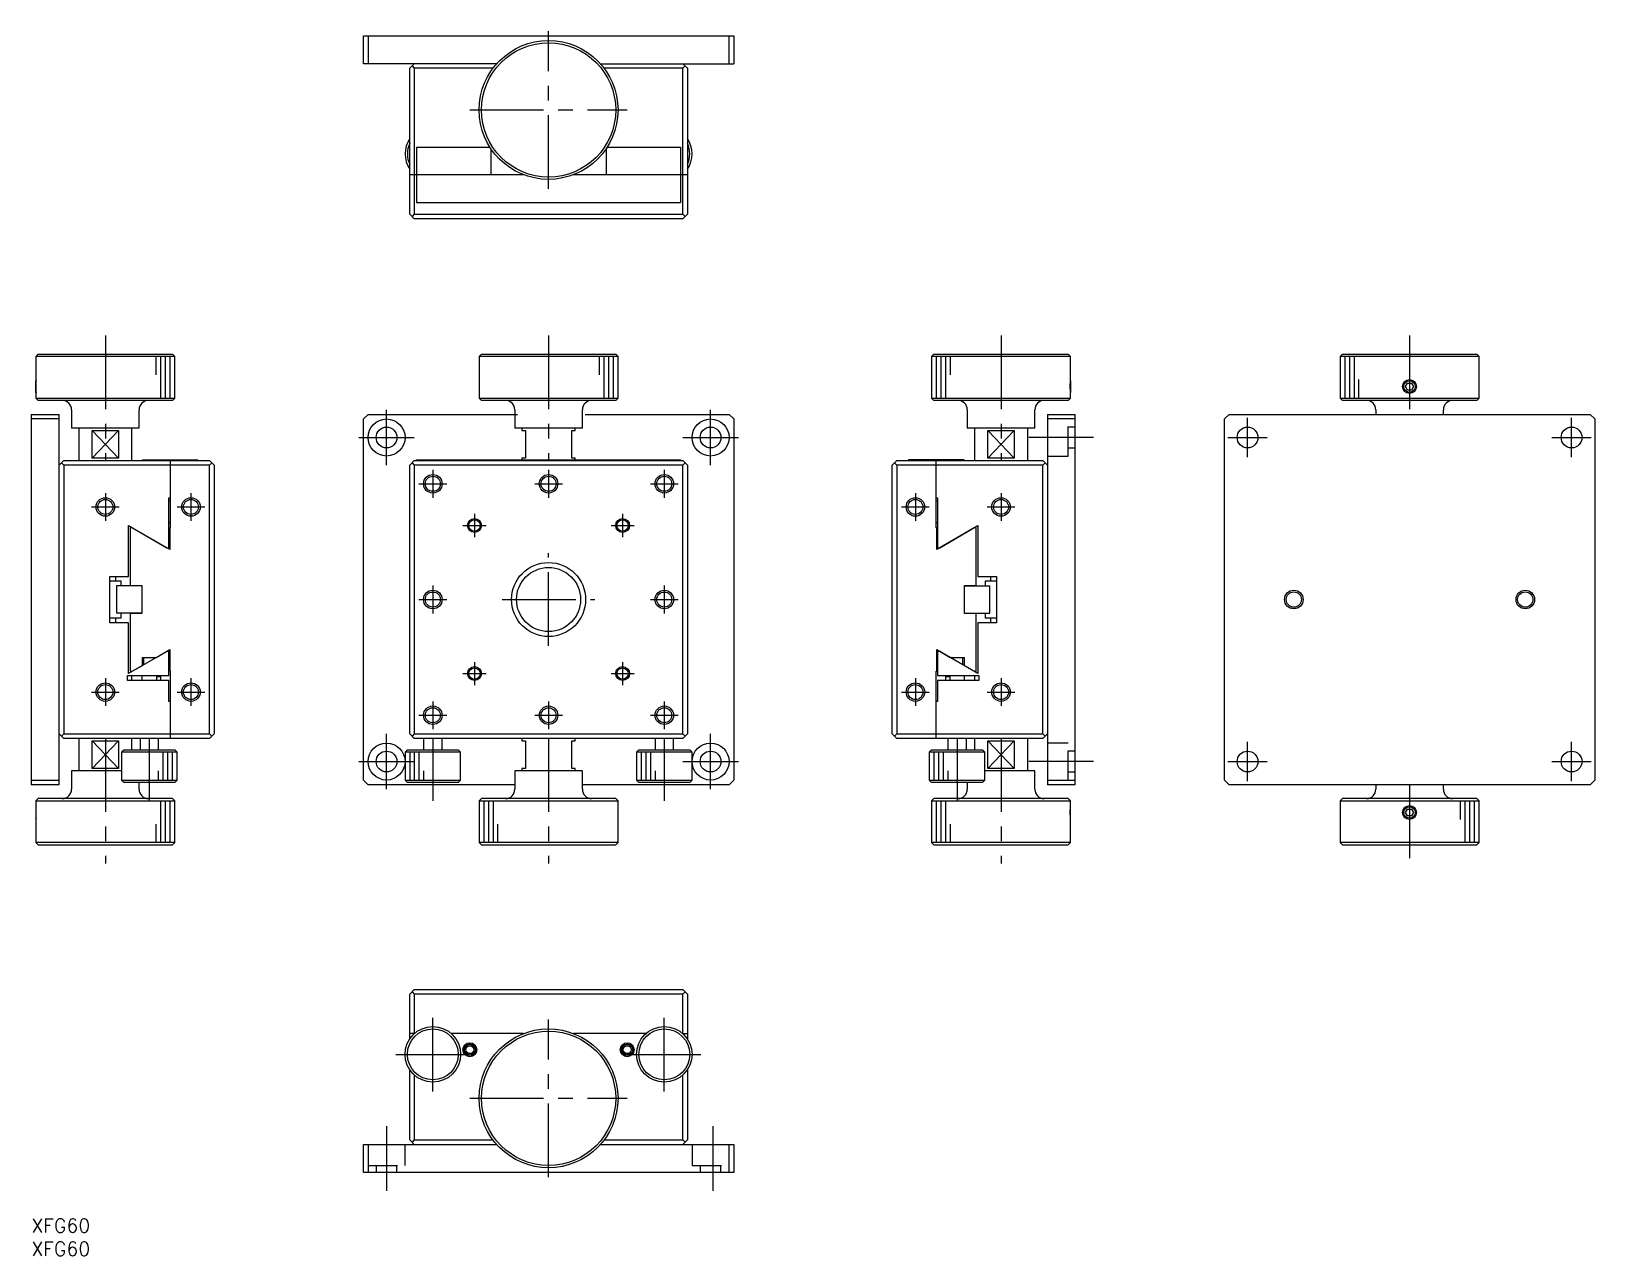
# Model space of a CAD drawing. Extents: x 0 to 338, y -8 to 256.
import ezdxf

# ---------------------------------------------------------------- set-up
doc = ezdxf.new("R2010")
doc.units = 0
doc.header["$LTSCALE"] = 0.5
doc.linetypes.add('CENTER', pattern=[50.8, 31.75, -6.35, 6.35, -6.35])
doc.linetypes.add('DASHED', pattern=[19.05, 12.7, -6.35])
for name, color, linetype in [('MSM_CENTER', 1, 'CENTER'), ('MSM_CONTINUOUS', 7, 'CONTINUOUS'), ('MSM_DASHED', 4, 'DASHED'), ('MSM_NARROW', 5, 'CONTINUOUS'), ('MSM_PART_NUMBER', 7, 'CONTINUOUS')]:
    doc.layers.add(name, color=color, linetype=linetype)
doc.styles.get("Standard").update_dxf_attribs({"font": 'txt.shx', "height": 3, "bigfont": 'bigfont.shx'})

# ---------------------------------------------------------------- blocks, each defined once
blk = doc.blocks.new('*U9')
at = {"layer": 'MSM_PART_NUMBER'}
blk.add_text('XFG60', height=3, dxfattribs=at).set_placement((0, -3))
blk = doc.blocks.new('*U10')
at = {"layer": 'MSM_PART_NUMBER'}
blk.add_text('XFG60', height=3, dxfattribs=at).set_placement((0, -8))

msp = doc.modelspace()

# ---------------------------------------------------------------- linework, layer by layer
at = {"layer": 'MSM_CENTER'}
for p, q in [((111.75, 222.5), (111.75, 256.5)), ((94.75, 239.5), (128.75, 239.5)), ((16, 190.75), (16, 163.75)), ((111.75, 190.75), (111.75, 163.9)), ((209.5, 190.75), (209.5, 163.75)), ((297.75, 190.75), (297.75, 173.75)), ((76.75, 162.75), (76.75, 174.75)), ((146.75, 162.75), (146.75, 174.75)), ((262.75, 164.5), (262.75, 173)), ((332.75, 164.5), (332.75, 173)), ((70.75, 168.75), (82.75, 168.75)), ((140.75, 168.75), (152.75, 168.75)), ((229.5, 168.75), (215.5, 168.75)), ((258.5, 168.75), (267, 168.75)), ((328.5, 168.75), (337, 168.75)), ((83.75, 158.75), (89.75, 158.75)), ((86.75, 161.75), (86.75, 155.75)), ((108.75, 158.75), (114.75, 158.75)), ((111.75, 161.75), (111.75, 155.75)), ((133.75, 158.75), (139.75, 158.75)), ((136.75, 161.75), (136.75, 155.75)), ((16, 156.75), (16, 150.75)), ((34.5, 156.75), (34.5, 150.75)), ((191, 156.75), (191, 150.75)), ((209.5, 156.75), (209.5, 150.75)), ((13, 153.75), (19, 153.75)), ((31.5, 153.75), (37.5, 153.75)), ((95.75, 152.25), (95.75, 147.25)), ((127.75, 152.25), (127.75, 147.25)), ((188, 153.75), (194, 153.75)), ((206.5, 153.75), (212.5, 153.75)), ((93.25, 149.75), (98.25, 149.75)), ((125.25, 149.75), (130.25, 149.75)), ((111.75, 123.75), (111.75, 143.75)), ((86.75, 136.75), (86.75, 130.75)), ((136.75, 136.75), (136.75, 130.75)), ((83.75, 133.75), (89.75, 133.75)), ((101.75, 133.75), (121.75, 133.75)), ((133.75, 133.75), (139.75, 133.75)), ((95.75, 120.25), (95.75, 115.25)), ((127.75, 120.25), (127.75, 115.25)), ((16, 116.75), (16, 110.75)), ((34.5, 116.75), (34.5, 110.75)), ((93.25, 117.75), (98.25, 117.75)), ((125.25, 117.75), (130.25, 117.75)), ((191, 116.75), (191, 110.75)), ((209.5, 116.75), (209.5, 110.75)), ((13, 113.75), (19, 113.75)), ((31.5, 113.75), (37.5, 113.75)), ((86.75, 111.75), (86.75, 105.75)), ((111.75, 111.75), (111.75, 105.75)), ((136.75, 111.75), (136.75, 105.75)), ((188, 113.75), (194, 113.75)), ((206.5, 113.75), (212.5, 113.75)), ((83.75, 108.75), (89.75, 108.75)), ((108.75, 108.75), (114.75, 108.75)), ((133.75, 108.75), (139.75, 108.75)), ((76.75, 92.75), (76.75, 104.75)), ((146.75, 92.75), (146.75, 104.75)), ((16, 103.75), (16, 76.75)), ((25.5, 103.75), (25.5, 90.25)), ((86.75, 103.75), (86.75, 90.25)), ((111.75, 103.75), (111.75, 76.75)), ((136.75, 103.75), (136.75, 90.25)), ((200, 103.75), (200, 90.25)), ((209.5, 103.75), (209.5, 76.75)), ((262.75, 94.5), (262.75, 103)), ((332.75, 94.5), (332.75, 103)), ((70.75, 98.75), (82.75, 98.75)), ((140.75, 98.75), (152.75, 98.75)), ((229.5, 98.75), (215.5, 98.75)), ((258.5, 98.75), (267, 98.75)), ((328.5, 98.75), (337, 98.75)), ((297.75, 93.75), (297.75, 76.75)), ((86.75, 27.5), (86.75, 43.5)), ((111.75, 9), (111.75, 43)), ((136.75, 27.5), (136.75, 43.5)), ((78.75, 35.5), (94.75, 35.5)), ((128.75, 35.5), (144.75, 35.5)), ((94.75, 26), (128.75, 26)), ((76.75, 20), (76.75, 6)), ((147.25, 20), (147.25, 6))]:
    msp.add_line(p, q, dxfattribs=at)
at = {"layer": 'MSM_CONTINUOUS'}
for p, q in [((71.75, 249.5), (71.75, 255.5)), ((71.75, 255.5), (151.75, 255.5)), ((72.75, 255.5), (72.75, 249.5)), ((150.75, 249.5), (150.75, 255.5)), ((151.75, 255.5), (151.75, 249.5)), ((100.56966, 249.5), (71.75, 249.5)), ((81.75, 248.5), (82.75, 249.5)), ((81.75, 217), (81.75, 248.5)), ((82.25, 249), (82.75, 248.5)), ((99.75, 248.5), (82.75, 248.5)), ((82.75, 248.5), (82.75, 217)), ((122.93034, 249.5), (151.75, 249.5)), ((140.75, 248.5), (123.75, 248.5)), ((140.75, 249.5), (141.75, 248.5)), ((140.75, 248.5), (141.25, 249)), ((140.75, 217), (140.75, 248.5)), ((141.75, 248.5), (141.75, 217)), ((83.25, 231.5), (99.061422, 231.5)), ((83.25, 231.5), (83.25, 219.5)), ((99.25, 231.208438), (99.25, 225.5)), ((124.25, 225.5), (124.25, 231.208438)), ((124.438578, 231.5), (140.25, 231.5)), ((140.25, 231.5), (140.25, 219.5)), ((83.24, 225.5), (81.75, 225.5)), ((106.364835, 225.5), (83.25, 225.5)), ((140.25, 225.5), (117.135165, 225.5)), ((141.75, 225.5), (140.26, 225.5)), ((82.75, 216), (81.75, 217)), ((82.75, 217), (82.25, 216.5)), ((82.75, 217), (140.75, 217)), ((83.25, 219.5), (140.25, 219.5)), ((141.25, 216.5), (140.75, 217)), ((141.75, 217), (140.75, 216)), ((140.75, 216), (82.75, 216)), ((1.5, 186.75), (1, 186.25)), ((31, 186.25), (1, 186.25)), ((1, 186.25), (1, 181.249995)), ((1.5, 186.75), (30.5, 186.75)), ((31, 186.25), (30.5, 186.75)), ((31, 177.25), (31, 186.25)), ((97.25, 186.75), (96.75, 186.25)), ((126.75, 186.25), (96.75, 186.25)), ((96.75, 186.25), (96.75, 177.25)), ((97.25, 186.75), (126.25, 186.75)), ((126.75, 186.25), (126.25, 186.75)), ((126.75, 177.25), (126.75, 186.25)), ((195, 186.75), (194.5, 186.25)), ((224.5, 186.25), (194.5, 186.25)), ((194.5, 186.25), (194.5, 177.25)), ((195, 186.75), (224, 186.75)), ((224.5, 186.25), (224, 186.75)), ((224.5, 181.059213), (224.5, 186.25)), ((283.25, 186.75), (282.75, 186.25)), ((282.75, 186.25), (282.75, 177.25)), ((312.75, 186.25), (282.75, 186.25)), ((283.25, 186.75), (312.25, 186.75)), ((312.75, 186.25), (312.25, 186.75)), ((312.75, 177.25), (312.75, 186.25)), ((1, 181.059213), (0.970394, 181)), ((0.970394, 178.5), (0.970394, 181)), ((1, 181.249995), (1.022605, 181.003933)), ((224.424812, 179.75), (224.477384, 181.003797)), ((224.469552, 178.593507), (224.424812, 179.75)), ((224.477384, 181.003797), (224.5, 181.249995)), ((224.529606, 181), (224.5, 181.059213)), ((224.529606, 181), (224.529606, 178.5)), ((296.883973, 179.75004), (297.316979, 180.500045)), ((297.316993, 179.000044), (296.883973, 179.75004)), ((297.316979, 180.500045), (298.183004, 180.500052)), ((298.183004, 180.500052), (298.616024, 179.750056)), ((298.616024, 179.750056), (298.183018, 179.000052)), ((0.970394, 178.5), (1, 178.440787)), ((1.022774, 178.498088), (1, 178.250005)), ((1, 178.440787), (1, 177.25)), ((1, 177.25), (31, 177.25)), ((1, 177.25), (1.5, 176.75)), ((30.5, 176.75), (1.5, 176.75)), ((30.5, 176.75), (31, 177.25)), ((96.75, 177.25), (97.25, 176.75)), ((96.75, 177.25), (126.75, 177.25)), ((126.25, 176.75), (97.25, 176.75)), ((126.25, 176.75), (126.75, 177.25)), ((194.5, 177.25), (224.5, 177.25)), ((194.5, 177.25), (195, 176.75)), ((224, 176.75), (195, 176.75)), ((224, 176.75), (224.5, 177.25)), ((224.477379, 178.496262), (224.469552, 178.593507)), ((224.5, 178.250005), (224.477379, 178.496262)), ((224.5, 178.440787), (224.529606, 178.5)), ((224.5, 177.25), (224.5, 178.250005)), ((282.75, 177.25), (312.75, 177.25)), ((282.75, 177.25), (283.25, 176.75)), ((312.25, 176.75), (283.25, 176.75)), ((298.183018, 179.000052), (297.316993, 179.000044)), ((312.25, 176.75), (312.75, 177.25)), ((0, 173.75), (6, 173.75)), ((0, 173.75), (0, 93.75)), ((6, 172.75), (0, 172.75)), ((6, 93.75), (6, 173.75)), ((8.7, 174.75), (8.7, 170.75)), ((23.3, 170.75), (23.3, 174.75)), ((72.75, 173.75), (71.75, 172.75)), ((71.75, 94.75), (71.75, 172.75)), ((72.75, 173.75), (105.05, 173.75)), ((104.45, 174.75), (104.45, 170.75)), ((119.05, 170.75), (119.05, 174.75)), ((119.65, 173.75), (150.75, 173.75)), ((151.75, 172.75), (150.75, 173.75)), ((151.75, 172.75), (151.75, 94.75)), ((202.2, 174.75), (202.2, 170.75)), ((216.8, 170.75), (216.8, 174.75)), ((219.5, 173.75), (225.5, 173.75)), ((219.5, 173.75), (219.5, 93.75)), ((225.5, 172.75), (219.5, 172.75)), ((225.5, 93.75), (225.5, 173.75)), ((258.75, 173.75), (257.75, 172.75)), ((257.75, 94.75), (257.75, 172.75)), ((258.75, 173.75), (336.75, 173.75)), ((290.45, 174.75), (290.45, 173.75)), ((305.05, 173.75), (305.05, 174.75)), ((337.75, 172.75), (336.75, 173.75)), ((337.75, 172.75), (337.75, 94.75)), ((23.3, 170.75), (8.7, 170.75)), ((10.25, 170.75), (10.25, 163.75)), ((13.160546, 164.25), (13.160546, 170.25)), ((13.160546, 170.25), (18.839454, 170.25)), ((18.839454, 170.25), (18.839454, 164.25)), ((21.75, 163.75), (21.75, 170.75)), ((119.05, 170.75), (104.45, 170.75)), ((106, 170.75), (106, 170.25)), ((106, 170.25), (106.75, 170.25)), ((106.75, 170.25), (106.75, 164.25)), ((116.75, 170.25), (117.5, 170.25)), ((116.75, 164.25), (116.75, 170.25)), ((117.5, 170.25), (117.5, 170.75)), ((216.8, 170.75), (202.2, 170.75)), ((203.75, 170.75), (203.75, 163.75)), ((206.660546, 170.25), (212.339454, 170.25)), ((206.660546, 164.25), (206.660546, 170.25)), ((212.339454, 170.25), (212.339454, 164.25)), ((215.25, 163.75), (215.25, 170.75)), ((6, 162.75), (7, 163.75)), ((7, 162.75), (6.5, 163.25)), ((7, 163.75), (38.5, 163.75)), ((7, 162.75), (7, 104.75)), ((38.5, 162.75), (7, 162.75)), ((18.839454, 164.25), (13.160546, 164.25)), ((24, 163.75), (24, 163.9)), ((24, 163.9), (36, 163.9)), ((30, 163.9), (30, 149.25)), ((36, 163.75), (36, 163.9)), ((38.5, 163.75), (39.5, 162.75)), ((39, 163.25), (38.5, 162.75)), ((38.5, 104.75), (38.5, 162.75)), ((39.5, 162.75), (39.5, 104.75)), ((82.75, 163.75), (81.75, 162.75)), ((81.75, 104.75), (81.75, 162.75)), ((82.25, 163.25), (82.75, 162.75)), ((82.75, 163.75), (140.75, 163.75)), ((140.75, 162.75), (82.75, 162.75)), ((82.75, 162.75), (82.75, 104.75)), ((83.25, 163.75), (83.25, 163.9)), ((83.25, 163.9), (140.25, 163.9)), ((106.75, 164.25), (106, 164.25)), ((106, 164.25), (106, 163.9)), ((117.5, 164.25), (116.75, 164.25)), ((117.5, 163.9), (117.5, 164.25)), ((140.25, 163.9), (140.25, 163.75)), ((141.75, 162.75), (140.75, 163.75)), ((141.25, 163.25), (140.75, 162.75)), ((140.75, 104.75), (140.75, 162.75)), ((141.75, 162.75), (141.75, 104.75)), ((186, 162.75), (187, 163.75)), ((186, 104.75), (186, 162.75)), ((187, 162.75), (186.5, 163.25)), ((187, 163.75), (218.5, 163.75)), ((187, 162.75), (187, 104.75)), ((218.5, 162.75), (187, 162.75)), ((189.5, 163.9), (189.5, 163.75)), ((201.5, 163.9), (189.5, 163.9)), ((195.5, 149.25), (195.5, 163.9)), ((201.5, 163.75), (201.5, 163.9)), ((212.339454, 164.25), (206.660546, 164.25)), ((218.5, 163.75), (219.5, 162.75)), ((219, 163.25), (218.5, 162.75)), ((218.5, 104.75), (218.5, 162.75)), ((29.7, 155.75), (30, 155.75)), ((29.7, 144.95), (29.7, 155.75)), ((195.5, 155.75), (195.8, 155.75)), ((195.8, 155.75), (195.8, 144.95)), ((30, 155.1), (29.7, 155.1)), ((195.8, 155.1), (195.5, 155.1)), ((21, 149.714102), (29.251666, 144.95)), ((21, 138.75), (21, 149.714102)), ((21.4, 149.25), (21.4, 136.75)), ((21.800075, 149.25), (21.4, 149.25)), ((29.9, 144.573506), (21.800075, 149.25)), ((29.7, 150.4), (30, 150.4)), ((29.9, 149.25), (29.9, 144.573506)), ((30, 149.25), (29.9, 149.25)), ((195.5, 150.4), (195.8, 150.4)), ((195.6, 149.25), (195.5, 149.25)), ((195.6, 144.573506), (195.6, 149.25)), ((203.699925, 149.25), (195.6, 144.573506)), ((196.248334, 144.95), (204.5, 149.714102)), ((204.1, 149.25), (203.699925, 149.25)), ((204.1, 136.75), (204.1, 149.25)), ((204.5, 149.714102), (204.5, 138.75)), ((29.251666, 144.95), (29.7, 144.95)), ((195.8, 144.95), (196.248334, 144.95)), ((17, 138.75), (21, 138.75)), ((17, 128.75), (17, 138.75)), ((18.25, 137.75), (18.25, 138.75)), ((204.5, 138.75), (208.5, 138.75)), ((207.25, 138.75), (207.25, 137.75)), ((208.5, 138.75), (208.5, 128.75)), ((19.425, 137.75), (17, 137.75)), ((18.4, 136.7), (18.4, 130.8)), ((23.9, 136.7), (18.4, 136.7)), ((19.425, 136.7), (19.425, 137.75)), ((21.4, 136.75), (23.9, 136.75)), ((23.9, 136.75), (23.9, 130.75)), ((201.6, 136.75), (204.1, 136.75)), ((201.6, 130.75), (201.6, 136.75)), ((201.6, 136.7), (207.1, 136.7)), ((208.5, 137.75), (206.075, 137.75)), ((206.075, 137.75), (206.075, 136.7)), ((207.1, 130.8), (207.1, 136.7)), ((19.425, 129.75), (17, 129.75)), ((21, 128.75), (17, 128.75)), ((18.25, 128.75), (18.25, 129.75)), ((23.9, 130.8), (18.4, 130.8)), ((19.425, 129.75), (19.425, 130.8)), ((21, 117.785898), (21, 128.75)), ((21.4, 130.75), (21.4, 118.25)), ((23.9, 130.75), (21.4, 130.75)), ((201.6, 130.8), (207.1, 130.8)), ((204.1, 130.75), (201.6, 130.75)), ((204.1, 118.25), (204.1, 130.75)), ((204.5, 128.75), (204.5, 117.785898)), ((208.5, 128.75), (204.5, 128.75)), ((206.075, 130.8), (206.075, 129.75)), ((208.5, 129.75), (206.075, 129.75)), ((207.25, 129.75), (207.25, 128.75)), ((29.251666, 122.55), (21, 117.785898)), ((26.996228, 121.25), (29.9, 122.926494)), ((29.7, 122.55), (29.251666, 122.55)), ((29.7, 117.35), (29.7, 122.55)), ((29.9, 122.926494), (29.9, 118.25)), ((195.6, 122.926494), (198.503772, 121.25)), ((195.6, 118.25), (195.6, 122.926494)), ((195.8, 122.55), (195.8, 117.35)), ((196.248334, 122.55), (195.8, 122.55)), ((204.5, 117.785898), (196.248334, 122.55)), ((21.4, 118.25), (21.800075, 118.25)), ((21.800075, 118.25), (24, 119.520127)), ((24, 121.25), (26.996228, 121.25)), ((24, 119.520127), (24, 121.25)), ((24.35, 121.25), (24.25, 121.15)), ((24.25, 121.15), (24.25, 119.662287)), ((26.75, 121.15), (24.250073, 121.15)), ((26.75, 121.15), (26.65, 121.25)), ((26.75, 121.105662), (26.75, 121.15)), ((29.9, 118.25), (30, 118.25)), ((30, 118.25), (30, 103.75)), ((195.5, 118.25), (195.6, 118.25)), ((195.5, 103.75), (195.5, 118.25)), ((198.503772, 121.25), (201.5, 121.25)), ((198.85, 121.25), (198.75, 121.15)), ((201.25, 121.15), (198.75, 121.15)), ((198.75, 121.15), (198.75, 121.105662)), ((201.25, 121.15), (201.15, 121.25)), ((201.25, 119.662287), (201.25, 121.15)), ((201.5, 121.25), (201.5, 119.520127)), ((201.5, 119.520127), (203.699925, 118.25)), ((203.699925, 118.25), (204.1, 118.25)), ((20.8, 117.35), (29.7, 117.35)), ((20.8, 116.25), (20.8, 117.35)), ((21.75, 117.25), (20.8, 117.25)), ((29.7, 116.25), (20.8, 116.25)), ((21.75, 116.25), (21.75, 117.25)), ((23.9, 117.35), (23.9, 116.25)), ((27.1, 116.25), (27.1, 117.35)), ((28, 117.05), (27.1, 117.05)), ((28, 117.05), (27.7, 117.35)), ((28, 116.250019), (28, 117.05)), ((29.7, 111.75), (29.7, 116.25)), ((195.8, 117.35), (204.7, 117.35)), ((204.7, 116.25), (195.8, 116.25)), ((195.8, 116.25), (195.8, 111.75)), ((197.8, 117.35), (197.5, 117.05)), ((198.4, 117.05), (197.5, 117.05)), ((197.5, 117.05), (197.5, 116.250019)), ((198.4, 117.35), (198.4, 116.25)), ((201.6, 116.25), (201.6, 117.35)), ((203.75, 117.25), (203.75, 116.25)), ((204.7, 117.25), (203.75, 117.25)), ((204.7, 117.35), (204.7, 116.25)), ((30, 111.75), (29.7, 111.75)), ((195.8, 111.75), (195.5, 111.75)), ((7, 103.75), (6, 104.75)), ((6.5, 104.25), (7, 104.75)), ((7, 104.75), (38.5, 104.75)), ((38.5, 104.75), (39, 104.25)), ((39.5, 104.75), (38.5, 103.75)), ((81.75, 104.75), (82.75, 103.75)), ((82.75, 104.75), (82.25, 104.25)), ((82.75, 104.75), (140.75, 104.75)), ((140.75, 104.75), (141.25, 104.25)), ((140.75, 103.75), (141.75, 104.75)), ((186, 104.75), (187, 103.75)), ((186.5, 104.25), (187, 104.75)), ((187, 104.75), (218.5, 104.75)), ((218.5, 104.75), (219, 104.25)), ((219.5, 104.75), (218.5, 103.75)), ((38.5, 103.75), (7, 103.75)), ((10.25, 103.75), (10.25, 96.75)), ((13.160546, 103.25), (18.839454, 103.25)), ((13.160546, 97.25), (13.160546, 103.25)), ((18.839454, 103.25), (18.839454, 97.25)), ((21.75, 101.25), (21.75, 103.75)), ((23.5, 103.749981), (23.5, 101.25)), ((27.5, 101.25), (27.5, 103.749981)), ((140.75, 103.75), (82.75, 103.75)), ((84.75, 103.749981), (84.75, 101.25)), ((88.75, 101.25), (88.75, 103.749981)), ((106, 103.75), (106, 103.25)), ((106, 103.25), (106.75, 103.25)), ((106.75, 103.25), (106.75, 97.25)), ((116.75, 103.25), (117.5, 103.25)), ((116.75, 97.25), (116.75, 103.25)), ((117.5, 103.25), (117.5, 103.75)), ((134.75, 103.749981), (134.75, 101.25)), ((138.75, 101.25), (138.75, 103.749981)), ((218.5, 103.75), (187, 103.75)), ((198, 103.749981), (198, 101.25)), ((202, 101.25), (202, 103.749981)), ((203.75, 103.75), (203.75, 101.25)), ((206.660546, 103.25), (212.339454, 103.25)), ((206.660546, 97.25), (206.660546, 103.25)), ((212.339454, 103.25), (212.339454, 97.25)), ((215.25, 96.75), (215.25, 103.75)), ((20, 101.25), (19.5, 100.75)), ((19.5, 100.75), (19.5, 94.75)), ((31.5, 100.75), (19.5, 100.75)), ((20, 101.25), (31, 101.25)), ((31.5, 100.75), (31, 101.25)), ((31.5, 94.75), (31.5, 100.75)), ((81.25, 101.25), (80.75, 100.75)), ((92.75, 100.75), (80.75, 100.75)), ((80.75, 100.75), (80.75, 94.75)), ((81.25, 101.25), (92.25, 101.25)), ((92.75, 100.75), (92.25, 101.25)), ((92.75, 94.75), (92.75, 100.75)), ((131.25, 101.25), (130.75, 100.75)), ((142.75, 100.75), (130.75, 100.75)), ((130.75, 100.75), (130.75, 94.75)), ((131.25, 101.25), (142.25, 101.25)), ((142.75, 100.75), (142.25, 101.25)), ((142.75, 94.75), (142.75, 100.75)), ((194.5, 101.25), (194, 100.75)), ((206, 100.75), (194, 100.75)), ((194, 100.75), (194, 94.75)), ((194.5, 101.25), (205.5, 101.25)), ((206, 100.75), (205.5, 101.25)), ((206, 94.75), (206, 100.75)), ((0, 94.75), (6, 94.75)), ((8.7, 96.75), (8.7, 92.75)), ((19.5, 96.75), (8.7, 96.75)), ((18.839454, 97.25), (13.160546, 97.25)), ((19.5, 94.75), (31.5, 94.75)), ((19.5, 94.75), (20, 94.25)), ((31, 94.25), (31.5, 94.75)), ((71.75, 94.75), (72.75, 93.75)), ((80.75, 94.75), (81.25, 94.25)), ((80.75, 94.75), (92.75, 94.75)), ((92.25, 94.25), (92.75, 94.75)), ((119.05, 96.75), (104.45, 96.75)), ((104.45, 96.75), (104.45, 92.75)), ((106.75, 97.25), (106, 97.25)), ((106, 97.25), (106, 96.75)), ((117.5, 97.25), (116.75, 97.25)), ((117.5, 96.75), (117.5, 97.25)), ((119.05, 92.75), (119.05, 96.75)), ((130.75, 94.75), (131.25, 94.25)), ((130.75, 94.75), (142.75, 94.75)), ((142.25, 94.25), (142.75, 94.75)), ((150.75, 93.75), (151.75, 94.75)), ((194, 94.75), (194.5, 94.25)), ((194, 94.75), (206, 94.75)), ((205.5, 94.25), (206, 94.75)), ((216.8, 96.75), (206, 96.75)), ((212.339454, 97.25), (206.660546, 97.25)), ((216.8, 92.75), (216.8, 96.75)), ((219.5, 94.75), (225.5, 94.75)), ((257.75, 94.75), (258.75, 93.75)), ((336.75, 93.75), (337.75, 94.75)), ((6, 93.75), (0, 93.75)), ((31, 94.25), (20, 94.25)), ((23.3, 92.75), (23.3, 94.25)), ((104.45, 93.75), (72.75, 93.75)), ((92.25, 94.25), (81.25, 94.25)), ((150.75, 93.75), (119.05, 93.75)), ((142.25, 94.25), (131.25, 94.25)), ((205.5, 94.25), (194.5, 94.25)), ((202.2, 94.25), (202.2, 92.75)), ((225.5, 93.75), (219.5, 93.75)), ((336.75, 93.75), (258.75, 93.75)), ((290.45, 93.75), (290.45, 92.75)), ((305.05, 92.75), (305.05, 93.75)), ((1, 89.059213), (0.970394, 89)), ((0.970394, 89), (0.970394, 86.5)), ((1.5, 90.75), (1, 90.25)), ((1, 90.25), (31, 90.25)), ((1, 90.25), (1, 89.249995)), ((1, 89.249995), (1.022779, 89.001855)), ((30.5, 90.75), (1.5, 90.75)), ((31, 90.25), (30.5, 90.75)), ((31, 81.25), (31, 90.25)), ((97.25, 90.75), (96.75, 90.25)), ((96.75, 90.25), (96.75, 81.25)), ((96.75, 90.25), (126.75, 90.25)), ((126.25, 90.75), (97.25, 90.75)), ((126.75, 90.25), (126.25, 90.75)), ((126.75, 81.25), (126.75, 90.25)), ((195, 90.75), (194.5, 90.25)), ((194.5, 90.25), (224.5, 90.25)), ((194.5, 90.25), (194.5, 81.25)), ((224, 90.75), (195, 90.75)), ((224.5, 90.25), (224, 90.75)), ((224.424812, 87.75), (224.477384, 89.003797)), ((224.477384, 89.003797), (224.5, 89.249995)), ((224.5, 89.059213), (224.5, 90.25)), ((224.529606, 89), (224.5, 89.059213)), ((224.529606, 86.5), (224.529606, 89)), ((283.25, 90.75), (282.75, 90.25)), ((282.75, 90.25), (312.75, 90.25)), ((282.75, 90.25), (282.75, 81.25)), ((312.25, 90.75), (283.25, 90.75)), ((296.883893, 87.749286), (297.316899, 88.499291)), ((297.316899, 88.499291), (298.182924, 88.499298)), ((298.182924, 88.499298), (298.615944, 87.749302)), ((312.75, 90.25), (312.25, 90.75)), ((312.75, 81.25), (312.75, 90.25)), ((0.970394, 86.5), (1, 86.440787)), ((1.022622, 86.496273), (1, 86.250005)), ((1, 86.440787), (1, 81.25)), ((224.469552, 86.593507), (224.424812, 87.75)), ((224.477379, 86.496262), (224.469552, 86.593507)), ((224.5, 86.250005), (224.477379, 86.496262)), ((224.5, 86.440787), (224.529606, 86.5)), ((224.5, 81.25), (224.5, 86.250005)), ((297.316913, 86.99929), (296.883893, 87.749286)), ((298.182938, 86.999298), (297.316913, 86.99929)), ((298.615944, 87.749302), (298.182938, 86.999298)), ((31, 81.25), (1, 81.25)), ((1, 81.25), (1.5, 80.75)), ((30.5, 80.75), (31, 81.25)), ((126.75, 81.25), (96.75, 81.25)), ((96.75, 81.25), (97.25, 80.75)), ((126.25, 80.75), (126.75, 81.25)), ((224.5, 81.25), (194.5, 81.25)), ((194.5, 81.25), (195, 80.75)), ((224, 80.75), (224.5, 81.25)), ((282.75, 81.25), (283.25, 80.75)), ((312.75, 81.25), (282.75, 81.25)), ((312.25, 80.75), (312.75, 81.25)), ((1.5, 80.75), (30.5, 80.75)), ((97.25, 80.75), (126.25, 80.75)), ((195, 80.75), (224, 80.75)), ((283.25, 80.75), (312.25, 80.75)), ((82.75, 49.5), (81.75, 48.5)), ((81.75, 38.816625), (81.75, 48.5)), ((82.25, 49), (82.75, 48.5)), ((82.75, 49.5), (140.75, 49.5)), ((140.75, 48.5), (82.75, 48.5)), ((82.75, 48.5), (82.75, 39.972136)), ((140.75, 49.5), (141.75, 48.5)), ((140.75, 48.5), (141.25, 49)), ((140.75, 39.972136), (140.75, 48.5)), ((141.75, 48.5), (141.75, 38.816625)), ((82.781373, 40), (81.75, 40)), ((106.364835, 40), (90.718627, 40)), ((132.781373, 40), (117.135165, 40)), ((140.718627, 40), (141.75, 40)), ((81.75, 17), (81.75, 32.183375)), ((82.75, 31.027864), (82.75, 17)), ((140.75, 17), (140.75, 31.027864)), ((141.75, 32.183375), (141.75, 17)), ((82.75, 16), (81.75, 17)), ((82.75, 17), (82.25, 16.5)), ((82.75, 17), (99.75, 17)), ((123.75, 17), (140.75, 17)), ((141.25, 16.5), (140.75, 17)), ((140.75, 16), (141.75, 17)), ((71.75, 10), (71.75, 16)), ((71.75, 16), (100.56966, 16)), ((72.75, 16), (72.75, 10)), ((122.93034, 16), (151.75, 16)), ((150.75, 10), (150.75, 16)), ((151.75, 16), (151.75, 10)), ((151.75, 10), (71.75, 10))]:
    msp.add_line(p, q, dxfattribs=at)
for centre, radius in [((111.75, 239.5), 15), ((111.75, 239.5), 14.5), ((297.75008, 179.7507), 1.499918), ((297.75, 179.750056), 1.249998), ((76.75, 168.75), 4), ((146.75, 168.75), 4), ((76.75, 168.75), 2.25), ((146.75, 168.75), 2.25), ((262.75, 168.75), 2.25), ((332.75, 168.75), 2.25), ((86.75, 158.75), 1.621), ((111.75, 158.75), 1.621), ((136.75, 158.75), 1.621), ((16, 153.75), 1.621), ((34.5, 153.75), 1.621), ((191, 153.75), 1.621), ((209.5, 153.75), 1.621), ((95.75, 149.75), 1.2295), ((127.75, 149.75), 1.2295), ((111.75, 133.75), 6.9175), ((86.75, 133.75), 1.621), ((136.75, 133.75), 1.621), ((272.75, 133.75), 2), ((272.75, 133.75), 1.65), ((322.75, 133.75), 2), ((322.75, 133.75), 1.65), ((95.75, 117.75), 1.2295), ((127.75, 117.75), 1.2295), ((16, 113.75), 1.621), ((34.5, 113.75), 1.621), ((191, 113.75), 1.621), ((209.5, 113.75), 1.621), ((86.75, 108.75), 1.621), ((111.75, 108.75), 1.621), ((136.75, 108.75), 1.621), ((76.75, 98.75), 4), ((146.75, 98.75), 4), ((76.75, 98.75), 2.25), ((146.75, 98.75), 2.25), ((262.75, 98.75), 2.25), ((332.75, 98.75), 2.25), ((297.75, 87.749946), 1.499918), ((297.74992, 87.749302), 1.249998), ((86.75, 35.5), 6), ((86.75, 35.5), 5.5), ((111.75, 26), 15), ((136.75, 35.5), 6), ((136.75, 35.5), 5.5), ((94.75, 36.5), 1.5), ((94.75, 36.5), 1.25), ((94.75, 36.5), 1.2), ((94.75, 36.5), 1.15), ((94.75, 36.5), 0.85), ((111.75, 26), 14.5), ((128.75, 36.5), 1.5), ((128.75, 36.5), 1.25), ((128.75, 36.5), 1.2), ((128.75, 36.5), 1.15), ((128.75, 36.5), 0.85)]:
    msp.add_circle(centre, radius, dxfattribs=at)
for centre, radius, start, end in [((86.75, 230), 6, 146.44269, 213.55731), ((136.75, 230), 6, 326.44269, 33.55731), ((86.75, 230), 5.5, 155.380023, 204.619977), ((136.75, 230), 5.5, 335.380023, 24.619977), ((-13.91047, 179.750003), 14.985629, 355.207866, 4.799865), ((6.7, 174.75), 2, 0, 90), ((25.3, 174.75), 2, 90, 180), ((102.45, 174.75), 2, 0, 90), ((121.05, 174.75), 2, 90, 180), ((200.2, 174.75), 2, 0, 90), ((218.8, 174.75), 2, 90, 180), ((288.45, 174.75), 2, 0, 90), ((307.05, 174.75), 2, 90, 180), ((6.7, 92.75), 2, 270, 0), ((25.3, 92.75), 2, 180, 270), ((102.45, 92.75), 2, 270, 0), ((121.05, 92.75), 2, 180, 270), ((200.2, 92.75), 2, 270, 0), ((218.8, 92.75), 2, 180, 270), ((288.45, 92.75), 2, 270, 0), ((307.05, 92.75), 2, 180, 270), ((-13.902679, 87.749997), 14.977865, 355.198433, 4.794407)]:
    msp.add_arc(centre, radius, start, end, dxfattribs=at)
at = {"layer": 'MSM_DASHED'}
for p, q in [((224, 164.75), (224, 172.75)), ((225.5, 171), (224, 171)), ((224, 166.5), (225.5, 166.5)), ((219.5, 164.75), (224, 164.75)), ((224, 102.75), (219.5, 102.75)), ((224, 94.75), (224, 102.75)), ((225.5, 101), (224, 101)), ((224, 96.5), (225.5, 96.5)), ((80.75, 11.5), (80.75, 16)), ((142.75, 16), (142.75, 11.5)), ((72.75, 11.5), (80.75, 11.5)), ((74.5, 11.5), (74.5, 10)), ((79, 10), (79, 11.5)), ((142.75, 11.5), (150.75, 11.5)), ((144.5, 11.5), (144.5, 10)), ((149, 10), (149, 11.5))]:
    msp.add_line(p, q, dxfattribs=at)
at = {"layer": 'MSM_NARROW'}
for p, q in [((27, 182.25), (27, 186.25)), ((28, 177.25), (28, 186.25)), ((29, 177.25), (29, 186.25)), ((30, 177.25), (30, 186.25)), ((122.75, 182.25), (122.75, 186.25)), ((123.75, 177.25), (123.75, 186.25)), ((124.75, 177.25), (124.75, 186.25)), ((125.75, 177.25), (125.75, 186.25)), ((195.5, 186.25), (195.5, 177.25)), ((196.5, 186.25), (196.5, 177.25)), ((197.5, 186.25), (197.5, 177.25)), ((198.5, 186.25), (198.5, 182.25)), ((283.75, 186.25), (283.75, 177.25)), ((284.75, 186.25), (284.75, 177.25)), ((285.75, 186.25), (285.75, 177.25)), ((286.75, 181.25), (286.75, 177.25)), ((13.160546, 170.25), (18.839454, 164.25)), ((18.839454, 170.25), (13.160546, 164.25)), ((212.339454, 170.25), (206.660546, 164.25)), ((206.660546, 170.25), (212.339454, 164.25)), ((18.839454, 103.25), (13.160546, 97.25)), ((13.160546, 103.25), (18.839454, 97.25)), ((212.339454, 103.25), (206.660546, 97.25)), ((206.660546, 103.25), (212.339454, 97.25)), ((28.5, 94.75), (28.5, 100.75)), ((29.5, 94.75), (29.5, 100.75)), ((30.5, 94.75), (30.5, 100.75)), ((81.75, 100.75), (81.75, 94.75)), ((82.75, 100.75), (82.75, 94.75)), ((83.75, 100.75), (83.75, 94.75)), ((131.75, 100.75), (131.75, 94.75)), ((132.75, 100.75), (132.75, 94.75)), ((133.75, 100.75), (133.75, 94.75)), ((195, 100.75), (195, 94.75)), ((196, 100.75), (196, 94.75)), ((197, 100.75), (197, 94.75)), ((27.5, 94.75), (27.5, 96.75)), ((84.75, 96.75), (84.75, 94.75)), ((134.75, 96.75), (134.75, 94.75)), ((198, 96.75), (198, 94.75)), ((28, 81.25), (28, 90.25)), ((29, 81.25), (29, 90.25)), ((30, 81.25), (30, 90.25)), ((97.75, 90.25), (97.75, 81.25)), ((98.75, 90.25), (98.75, 81.25)), ((99.75, 90.25), (99.75, 81.25)), ((195.5, 90.25), (195.5, 81.25)), ((196.5, 90.25), (196.5, 81.25)), ((197.5, 90.25), (197.5, 81.25)), ((308.75, 86.25), (308.75, 90.25)), ((309.75, 81.25), (309.75, 90.25)), ((310.75, 81.25), (310.75, 90.25)), ((311.75, 81.25), (311.75, 90.25)), ((27, 81.25), (27, 85.25)), ((100.75, 85.25), (100.75, 81.25)), ((198.5, 85.25), (198.5, 81.25))]:
    msp.add_line(p, q, dxfattribs=at)
for centre, radius in [((86.75, 158.75), 2), ((111.75, 158.75), 2), ((136.75, 158.75), 2), ((16, 153.75), 2), ((34.5, 153.75), 2), ((191, 153.75), 2), ((209.5, 153.75), 2), ((95.75, 149.75), 1.5), ((127.75, 149.75), 1.5), ((111.75, 133.75), 8), ((86.75, 133.75), 2), ((136.75, 133.75), 2), ((95.75, 117.75), 1.5), ((127.75, 117.75), 1.5), ((16, 113.75), 2), ((34.5, 113.75), 2), ((191, 113.75), 2), ((209.5, 113.75), 2), ((86.75, 108.75), 2), ((111.75, 108.75), 2), ((136.75, 108.75), 2)]:
    msp.add_circle(centre, radius, dxfattribs=at)

# ---------------------------------------------------------------- block references
at = {"layer": 'MSM_CONTINUOUS'}
for name in ['*U9', '*U10']:
    msp.add_blockref(name, (0, 0), dxfattribs=at)

doc.saveas('drawing.dxf')
